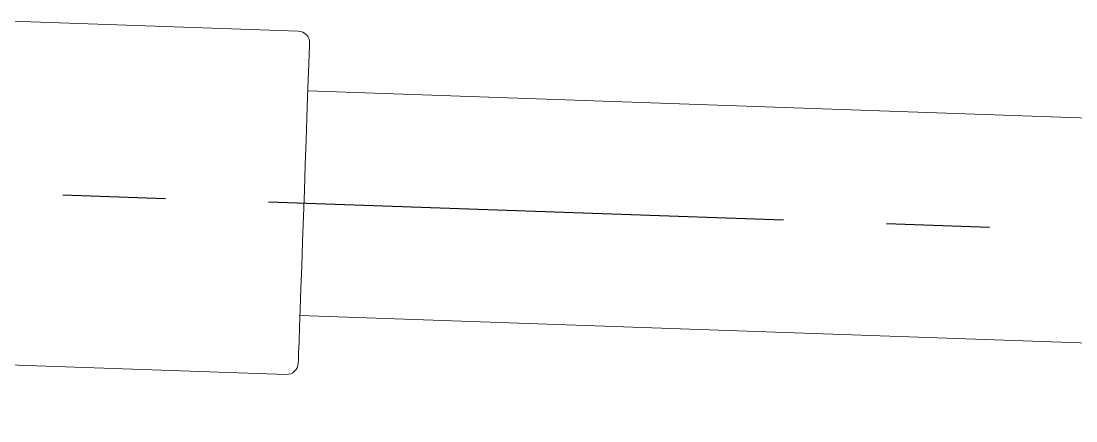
# Model space of a CAD drawing. Extents: x 2239 to 2659, y -1043 to -449.
# Drawn here: x 2497.47 to 2515.39, y -593.12 to -586.32 of the extents above; entities that cross this region are included whole.
import ezdxf

# ---------------------------------------------------------------- set-up
doc = ezdxf.new("R2010")
doc.units = 0
doc.header["$LTSCALE"] = 7
doc.header["$MEASUREMENT"] = 0
doc.linetypes.add('CENTER', pattern=[2, 1.25, -0.25, 0.25, -0.25])
doc.layers.get('0').update_dxf_attribs({"color": 2, "linetype": 'CONTINUOUS'})
doc.layers.add('CL', color=1, linetype='CENTER')

msp = doc.modelspace()

# ---------------------------------------------------------------- linework, layer by layer
at = {"color": 7, "linetype": 'Continuous', "lineweight": 15}
for p, q in [((2502.18, -586.493), (2497.314, -586.323)), ((2553.656, -589.301), (2502.345, -587.51)), ((2502.211, -591.327), (2553.523, -593.119)), ((2494.655, -592.074), (2501.976, -592.33))]:
    msp.add_line(p, q, dxfattribs=at)
at = {"color": 7, "linetype": 'Continuous', "lineweight": 15, "flags": 128}
msp.add_lwpolyline([(2502.373, -586.7), (2502.373, -586.702), (2502.371, -586.755), (2502.367, -586.877), (2502.36, -587.064), (2502.352, -587.313), (2502.341, -587.616), (2502.329, -587.966), (2502.315, -588.353), (2502.301, -588.768), (2502.286, -589.2), (2502.27, -589.637), (2502.255, -590.069), (2502.241, -590.484), (2502.227, -590.871), (2502.215, -591.221), (2502.204, -591.524), (2502.196, -591.773), (2502.189, -591.96), (2502.185, -592.082), (2502.183, -592.135), (2502.183, -592.137)], dxfattribs=at)
at = {"color": 7, "linetype": 'Continuous', "lineweight": 15}
for centre, start, end in [((2502.173, -586.693), 358, 88), ((2501.983, -592.13), 268, 358)]:
    msp.add_arc(centre, 0.2, start, end, dxfattribs=at)
at = {"layer": 'CL', "color": 1, "linetype": 'CENTER'}
msp.add_line((2487.687, -588.909), (2553.59, -591.21), dxfattribs=at)

doc.saveas('drawing.dxf')
